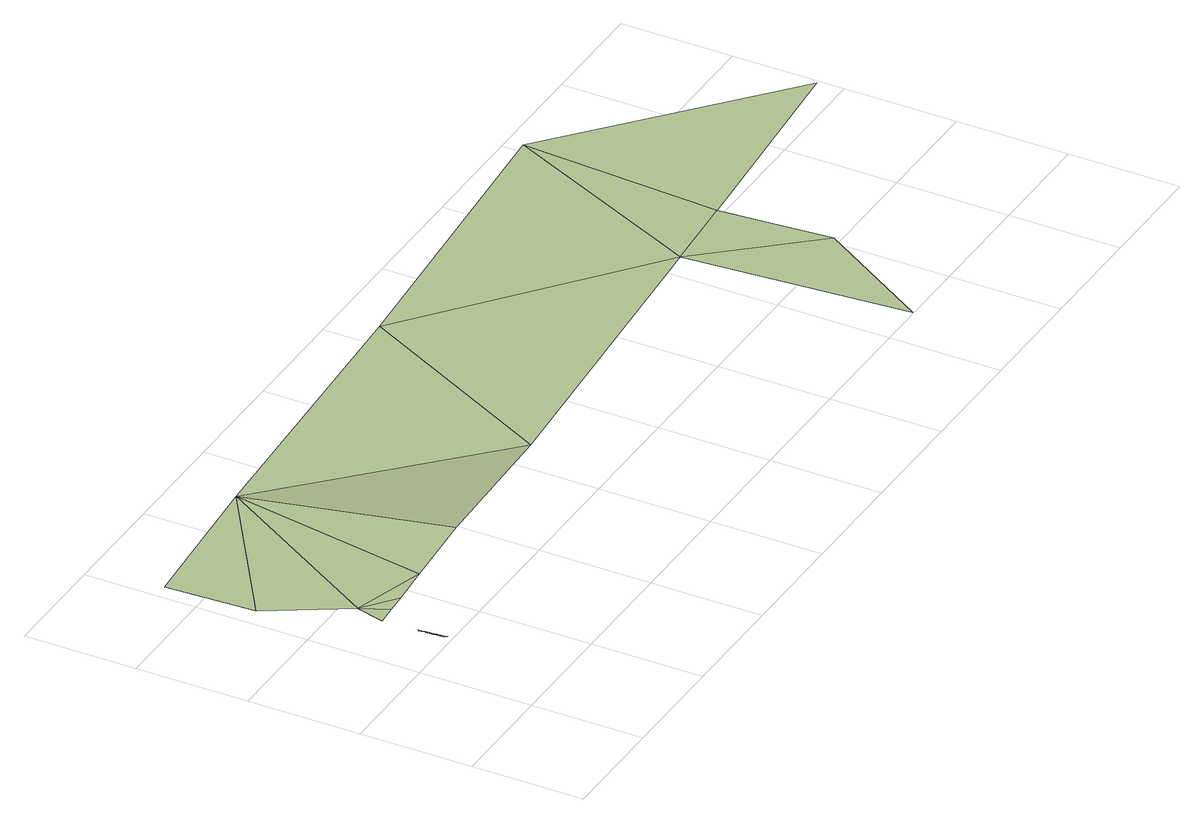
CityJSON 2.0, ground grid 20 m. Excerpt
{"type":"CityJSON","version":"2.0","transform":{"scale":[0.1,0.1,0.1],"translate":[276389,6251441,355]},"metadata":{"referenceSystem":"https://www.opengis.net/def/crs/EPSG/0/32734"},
"CityObjects":{
"terrain1":{"type":"TINRelief","geometry":[{"type":"CompositeSurface","lod":"1","boundaries":[[[0,1,2]],[[1,3,2]],[[4,5,0]],[[0,2,4]],[[6,7,5]],[[5,4,6]],[[8,9,7]],[[7,6,8]],[[10,11,9]],[[9,8,10]],[[11,10,12]],[[13,12,14]],[[15,14,16]],[[17,18,19]],[[18,20,19]],[[21,19,20]],[[22,23,19]],[[22,24,23]],[[19,21,22]],[[21,25,22]],[[26,22,25]],[[27,22,26]],[[28,27,26]],[[28,29,27]],[[30,28,31]],[[28,30,32]],[[29,28,32]],[[33,29,32]]]}]}
},
"vertices":[
[81,206,30],[82,199,30],[84,201,30],[85,195,30],[84,208,30],[81,212,30],[83,214,30],[80,218,30],[83,220,30],[80,224,30],[82,226,30],[79,231,30],[82,233,30],[79,237,30],[81,239,30],[78,243,30],[81,245,30],[76,307,30],[112,310,30],[90,358,30],[149,313,30],[223,319,30],[285,679,30],[9,496,30],[2,656,30],[369,331,30],[663,354,9],[852,725,9],[1251,401,9],[1420,771,9],[1414,213,9],[1283,2,9],[1397,412,9],[1795,447,9]
]}
